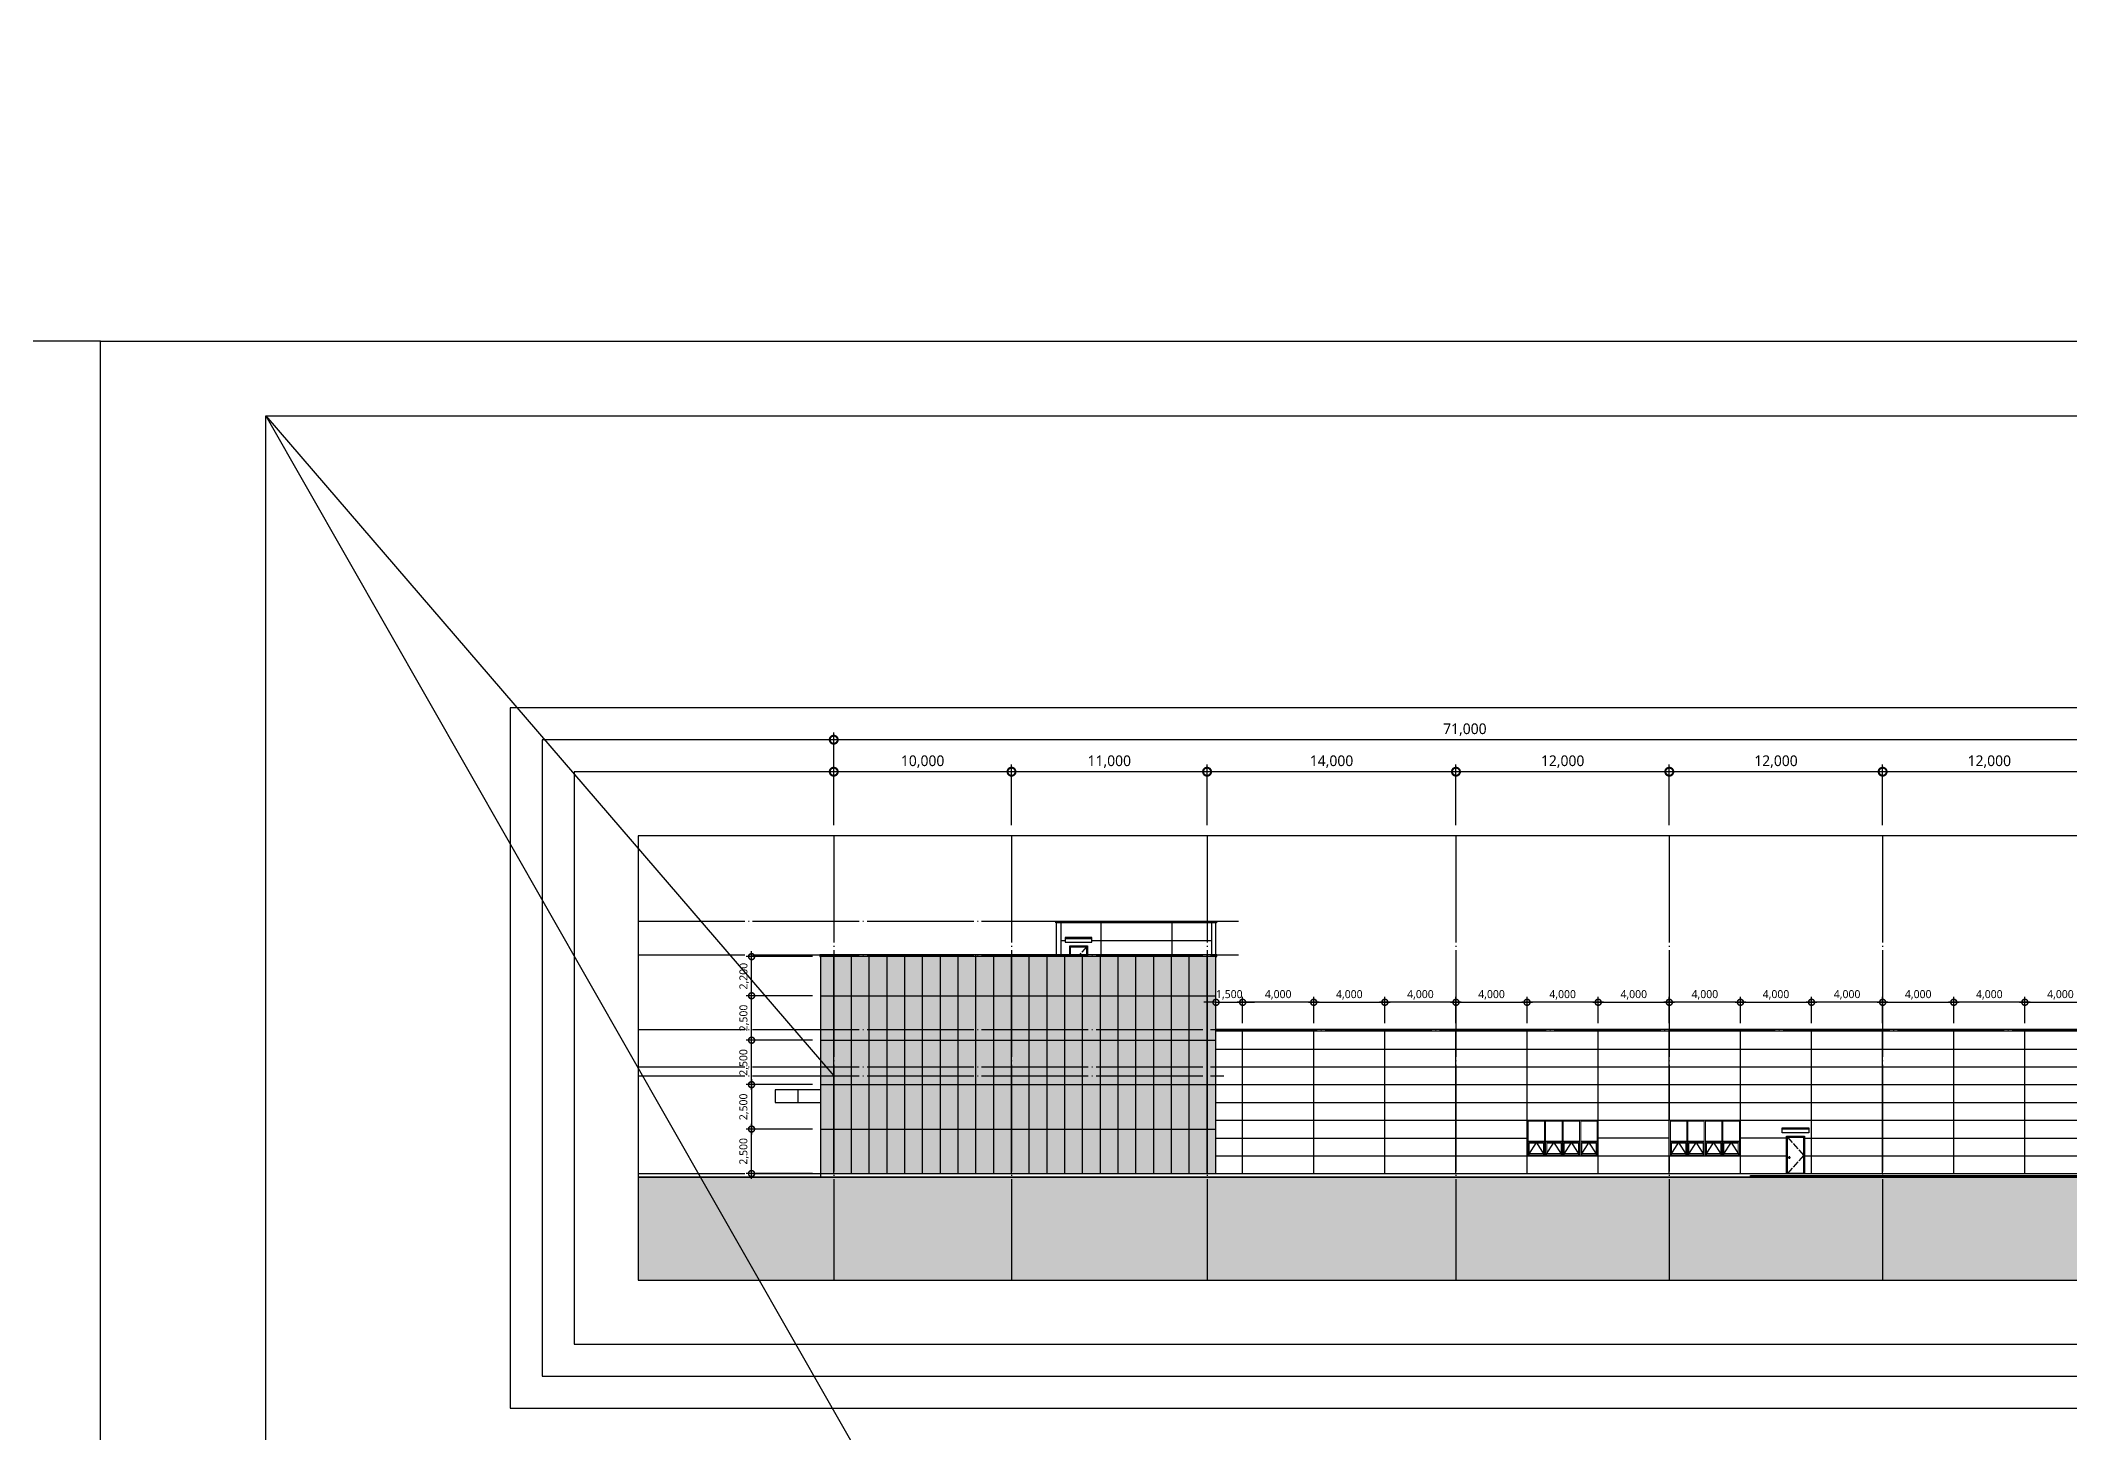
# Model space of a CAD drawing. Header units: millimetres. Extents: x -2325 to 334075, y -552635 to -11738.
# Drawn here: x 162511 to 276631, y -90012 to -11738 of the extents above; entities that cross this region are included whole.
import ezdxf

# ---------------------------------------------------------------- set-up
doc = ezdxf.new("R2010")
doc.units = ezdxf.units.MM
doc.header["$LTSCALE"] = 200
doc.set_wipeout_variables(frame=1)
doc.linetypes.add('CEN-GAUN', pattern=[32.2, 30, -1, 0.2, -1])
doc.linetypes.add('XR-ELEV$0$XR02-F23-FS-2-E$0$SK_DASHDOT', pattern=[12, 10, -1, 0, -1])
doc.layers.get('DEFPOINTS').update_dxf_attribs({"color": 137})
doc.layers.add('CEN', color=1, linetype='CEN-GAUN', plot=False)
doc.layers.add('임시 치수선', color=8, linetype='Continuous', plot=False)
for name, color, linetype in [('DOOR', 6, 'Continuous'), ('ELE-3', 3, 'Continuous'), ('ELE-4', 4, 'Continuous'), ('ELE-6', 6, 'Continuous'), ('ELE-7', 7, 'Continuous'), ('HAT', 8, 'Continuous'), ('PDF_0', 7, 'Continuous'), ('SOL-253', 253, 'Continuous'), ('SOL-254', 254, 'Continuous'), ('WIN-OPEN-LINE', 1, 'CEN-GAUN')]:
    doc.layers.add(name, color=color, linetype=linetype)
doc.layers.add('WIN', color=5, linetype='Continuous', lineweight=0)
doc.styles.add('$0$스타일1', font='malgun.ttf')
doc.dimstyles.new('CJA', dxfattribs={"dimscale": 300, "dimtxt": 2.7, "dimasz": 1, "dimexe": 2, "dimexo": 3, "dimgap": 1, "dimtad": 1, "dimdec": 0, "dimzin": 1, "dimdsep": 46, "dimlunit": 6, "dimtxsty": '$0$스타일1', "dimblk": 'CJDOT', "dimcen": 0.09, "dimdle": 1, "dimclrd": 256, "dimclre": 256, "dimclrt": 3, "dimadec": 0, "dimazin": 0, "dimtfac": 1, "dimtdec": 0, "dimtix": 1, "dimtmove": 2, "dimatfit": 3, "dimldrblk": 'CJDOT', "dimfxl": 1, "dimtolj": 1, "dimtzin": 1, "dimarcsym": 0})

# ---------------------------------------------------------------- blocks, each defined once
blk = doc.blocks.new('_DotSmall')
at = {"color": 0, "linetype": 'ByBlock', "const_width": 0.5}
blk.add_lwpolyline([(-0.0625, 0, 1), (0.0625, 0, 1)], format="xyb", close=True, dxfattribs=at)
blk = doc.blocks.new('*D73')
at = {"layer": 'DEFPOINTS', "lineweight": -2, "transparency": 16777216}
for p, q in [((278525, -51055), (206725, -51055)), ((207125, -55855), (207125, -50655)), ((278125, -55855), (278125, -50655))]:
    blk.add_line(p, q, dxfattribs=at)
at = {"layer": 'DEFPOINTS', "color": 0, "transparency": 16777216}
for p in [(207125, -51055), (207125, -56455), (278125, -56455)]:
    blk.add_point(p, dxfattribs=at)
at = {"layer": 'DEFPOINTS', "lineweight": -2, "transparency": 16777216, "xscale": 900, "yscale": 900, "zscale": 900, "rotation": 180}
blk.add_blockref('_DotSmall', (207125, -51055), dxfattribs=at)
at = {"layer": 'DEFPOINTS', "lineweight": -2, "transparency": 16777216, "xscale": 900, "yscale": 900, "zscale": 900}
blk.add_blockref('_DotSmall', (278125, -51055), dxfattribs=at)
at = {"layer": 'DEFPOINTS', "color": 3, "transparency": 16777216, "insert": (242625, -50493), "char_height": 600, "attachment_point": 5, "style": '$0$스타일1'}
blk.add_mtext('\\A1;71,000', dxfattribs=at)
blk = doc.blocks.new('CJDOT')
blk.add_line((-2, 0), (2, 0))
at = {"const_width": 0.5}
blk.add_lwpolyline([(-0.25, 0, 1), (0.25, 0, 1)], format="xyb", close=True, dxfattribs=at)
blk = doc.blocks.new('*D74')
at = {"layer": 'DEFPOINTS', "lineweight": -2, "transparency": 16777216}
for p, q in [((266125, -55855), (266125, -52455)), ((278125, -55855), (278125, -52455)), ((278525, -52855), (265725, -52855))]:
    blk.add_line(p, q, dxfattribs=at)
at = {"layer": 'DEFPOINTS', "color": 0, "transparency": 16777216}
for p in [(266125, -52855), (266125, -56455), (278125, -56455)]:
    blk.add_point(p, dxfattribs=at)
at = {"layer": 'DEFPOINTS', "lineweight": -2, "transparency": 16777216, "xscale": 900, "yscale": 900, "zscale": 900, "rotation": 180}
blk.add_blockref('_DotSmall', (266125, -52855), dxfattribs=at)
at = {"layer": 'DEFPOINTS', "lineweight": -2, "transparency": 16777216, "xscale": 900, "yscale": 900, "zscale": 900}
blk.add_blockref('_DotSmall', (278125, -52855), dxfattribs=at)
at = {"layer": 'DEFPOINTS', "color": 3, "transparency": 16777216, "insert": (272125, -52293), "char_height": 600, "attachment_point": 5, "style": '$0$스타일1'}
blk.add_mtext('\\A1;12,000', dxfattribs=at)
blk = doc.blocks.new('*D75')
at = {"layer": 'DEFPOINTS', "lineweight": -2, "transparency": 16777216}
for p, q in [((254125, -55855), (254125, -52455)), ((266125, -55855), (266125, -52455)), ((266525, -52855), (253725, -52855))]:
    blk.add_line(p, q, dxfattribs=at)
at = {"layer": 'DEFPOINTS', "color": 0, "transparency": 16777216}
for p in [(254125, -52855), (254125, -56455), (266125, -56455)]:
    blk.add_point(p, dxfattribs=at)
at = {"layer": 'DEFPOINTS', "lineweight": -2, "transparency": 16777216, "xscale": 900, "yscale": 900, "zscale": 900, "rotation": 180}
blk.add_blockref('_DotSmall', (254125, -52855), dxfattribs=at)
at = {"layer": 'DEFPOINTS', "lineweight": -2, "transparency": 16777216, "xscale": 900, "yscale": 900, "zscale": 900}
blk.add_blockref('_DotSmall', (266125, -52855), dxfattribs=at)
at = {"layer": 'DEFPOINTS', "color": 3, "transparency": 16777216, "insert": (260125, -52293), "char_height": 600, "attachment_point": 5, "style": '$0$스타일1'}
blk.add_mtext('\\A1;12,000', dxfattribs=at)
blk = doc.blocks.new('*D65')
at = {"layer": 'DEFPOINTS', "lineweight": -2, "transparency": 16777216}
for p, q in [((242125, -55855), (242125, -52455)), ((254125, -55855), (254125, -52455)), ((254525, -52855), (241725, -52855))]:
    blk.add_line(p, q, dxfattribs=at)
at = {"layer": 'DEFPOINTS', "color": 0, "transparency": 16777216}
for p in [(242125, -52855), (242125, -56455), (254125, -56455)]:
    blk.add_point(p, dxfattribs=at)
at = {"layer": 'DEFPOINTS', "lineweight": -2, "transparency": 16777216, "xscale": 900, "yscale": 900, "zscale": 900, "rotation": 180}
blk.add_blockref('_DotSmall', (242125, -52855), dxfattribs=at)
at = {"layer": 'DEFPOINTS', "lineweight": -2, "transparency": 16777216, "xscale": 900, "yscale": 900, "zscale": 900}
blk.add_blockref('_DotSmall', (254125, -52855), dxfattribs=at)
at = {"layer": 'DEFPOINTS', "color": 3, "transparency": 16777216, "insert": (248125, -52293), "char_height": 600, "attachment_point": 5, "style": '$0$스타일1'}
blk.add_mtext('\\A1;12,000', dxfattribs=at)
blk = doc.blocks.new('*D66')
at = {"layer": 'DEFPOINTS', "lineweight": -2, "transparency": 16777216}
for p, q in [((217125, -55855), (217125, -52455)), ((228125, -55855), (228125, -52455)), ((228525, -52855), (216725, -52855))]:
    blk.add_line(p, q, dxfattribs=at)
at = {"layer": 'DEFPOINTS', "color": 0, "transparency": 16777216}
for p in [(217125, -52855), (217125, -56455), (228125, -56455)]:
    blk.add_point(p, dxfattribs=at)
at = {"layer": 'DEFPOINTS', "lineweight": -2, "transparency": 16777216, "xscale": 900, "yscale": 900, "zscale": 900, "rotation": 180}
blk.add_blockref('_DotSmall', (217125, -52855), dxfattribs=at)
at = {"layer": 'DEFPOINTS', "lineweight": -2, "transparency": 16777216, "xscale": 900, "yscale": 900, "zscale": 900}
blk.add_blockref('_DotSmall', (228125, -52855), dxfattribs=at)
at = {"layer": 'DEFPOINTS', "color": 3, "transparency": 16777216, "insert": (222625, -52293), "char_height": 600, "attachment_point": 5, "style": '$0$스타일1'}
blk.add_mtext('\\A1;11,000', dxfattribs=at)
blk = doc.blocks.new('*D67')
at = {"layer": 'DEFPOINTS', "lineweight": -2, "transparency": 16777216}
for p, q in [((207125, -55855), (207125, -52455)), ((217125, -55855), (217125, -52455)), ((217525, -52855), (206725, -52855))]:
    blk.add_line(p, q, dxfattribs=at)
at = {"layer": 'DEFPOINTS', "color": 0, "transparency": 16777216}
for p in [(207125, -52855), (207125, -56455), (217125, -56455)]:
    blk.add_point(p, dxfattribs=at)
at = {"layer": 'DEFPOINTS', "lineweight": -2, "transparency": 16777216, "xscale": 900, "yscale": 900, "zscale": 900, "rotation": 180}
blk.add_blockref('_DotSmall', (207125, -52855), dxfattribs=at)
at = {"layer": 'DEFPOINTS', "lineweight": -2, "transparency": 16777216, "xscale": 900, "yscale": 900, "zscale": 900}
blk.add_blockref('_DotSmall', (217125, -52855), dxfattribs=at)
at = {"layer": 'DEFPOINTS', "color": 3, "transparency": 16777216, "insert": (212125, -52293), "char_height": 600, "attachment_point": 5, "style": '$0$스타일1'}
blk.add_mtext('\\A1;10,000', dxfattribs=at)
blk = doc.blocks.new('*D68')
at = {"layer": 'DEFPOINTS', "lineweight": -2, "transparency": 16777216}
for p, q in [((228125, -55855), (228125, -52455)), ((242125, -55855), (242125, -52455)), ((242525, -52855), (227725, -52855))]:
    blk.add_line(p, q, dxfattribs=at)
at = {"layer": 'DEFPOINTS', "color": 0, "transparency": 16777216}
for p in [(228125, -52855), (228125, -56455), (242125, -56455)]:
    blk.add_point(p, dxfattribs=at)
at = {"layer": 'DEFPOINTS', "lineweight": -2, "transparency": 16777216, "xscale": 900, "yscale": 900, "zscale": 900, "rotation": 180}
blk.add_blockref('_DotSmall', (228125, -52855), dxfattribs=at)
at = {"layer": 'DEFPOINTS', "lineweight": -2, "transparency": 16777216, "xscale": 900, "yscale": 900, "zscale": 900}
blk.add_blockref('_DotSmall', (242125, -52855), dxfattribs=at)
at = {"layer": 'DEFPOINTS', "color": 3, "transparency": 16777216, "insert": (235125, -52293), "char_height": 600, "attachment_point": 5, "style": '$0$스타일1'}
blk.add_mtext('\\A1;14,000', dxfattribs=at)
blk = doc.blocks.new('*D77')
at = {"layer": 'DEFPOINTS', "color": 0, "transparency": 16777216}
for p in [(202502, -72955), (206390, -72955), (206390, -75455)]:
    blk.add_point(p, dxfattribs=at)
at = {"layer": '임시 치수선', "lineweight": -2, "transparency": 16777216}
for p, q in [((205940, -72955), (202202, -72955)), ((202502, -75755), (202502, -72655)), ((205940, -75455), (202202, -75455))]:
    blk.add_line(p, q, dxfattribs=at)
at = {"layer": '임시 치수선', "lineweight": -2, "transparency": 16777216, "xscale": 675, "yscale": 675, "zscale": 675}
for p, rotation in [((202502, -72955), 90), ((202502, -75455), 270)]:
    blk.add_blockref('_DotSmall', p, dxfattribs=dict(at, rotation=rotation))
at = {"layer": '임시 치수선', "color": 3, "transparency": 16777216, "insert": (202081, -74205), "char_height": 450, "attachment_point": 5, "rotation": 90, "style": '$0$스타일1'}
blk.add_mtext('\\A1;2,500', dxfattribs=at)
blk = doc.blocks.new('*D78')
at = {"layer": 'DEFPOINTS', "color": 0, "transparency": 16777216}
for p in [(202505, -65455), (206390, -65455), (206390, -67955)]:
    blk.add_point(p, dxfattribs=at)
at = {"layer": '임시 치수선', "lineweight": -2, "transparency": 16777216}
for p, q in [((205940, -65455), (202205, -65455)), ((202505, -68255), (202505, -65155)), ((205940, -67955), (202205, -67955))]:
    blk.add_line(p, q, dxfattribs=at)
at = {"layer": '임시 치수선', "lineweight": -2, "transparency": 16777216, "xscale": 675, "yscale": 675, "zscale": 675}
for p, rotation in [((202505, -65455), 90), ((202505, -67955), 270)]:
    blk.add_blockref('_DotSmall', p, dxfattribs=dict(at, rotation=rotation))
at = {"layer": '임시 치수선', "color": 3, "transparency": 16777216, "insert": (202085, -66705), "char_height": 450, "attachment_point": 5, "rotation": 90, "style": '$0$스타일1'}
blk.add_mtext('\\A1;2,500', dxfattribs=at)
blk = doc.blocks.new('*D79')
at = {"layer": 'DEFPOINTS', "color": 0, "transparency": 16777216}
for p in [(202505, -63255), (206390, -63255), (206390, -65455)]:
    blk.add_point(p, dxfattribs=at)
at = {"layer": '임시 치수선', "lineweight": -2, "transparency": 16777216}
for p, q in [((205940, -63255), (202205, -63255)), ((202505, -65755), (202505, -62955)), ((205940, -65455), (202205, -65455))]:
    blk.add_line(p, q, dxfattribs=at)
at = {"layer": '임시 치수선', "lineweight": -2, "transparency": 16777216, "xscale": 675, "yscale": 675, "zscale": 675}
for p, rotation in [((202505, -63255), 90), ((202505, -65455), 270)]:
    blk.add_blockref('_DotSmall', p, dxfattribs=dict(at, rotation=rotation))
at = {"layer": '임시 치수선', "color": 3, "transparency": 16777216, "insert": (202085, -64355), "char_height": 450, "attachment_point": 5, "rotation": 90, "style": '$0$스타일1'}
blk.add_mtext('\\A1;2,200', dxfattribs=at)
blk = doc.blocks.new('*D80')
at = {"layer": 'DEFPOINTS', "color": 0, "transparency": 16777216}
for p in [(206390, -70455), (202502, -72955), (206390, -72955)]:
    blk.add_point(p, dxfattribs=at)
at = {"layer": '임시 치수선', "lineweight": -2, "transparency": 16777216}
for p, q in [((205940, -70455), (202202, -70455)), ((202502, -70155), (202502, -73255)), ((205940, -72955), (202202, -72955))]:
    blk.add_line(p, q, dxfattribs=at)
at = {"layer": '임시 치수선', "lineweight": -2, "transparency": 16777216, "xscale": 675, "yscale": 675, "zscale": 675}
for p, rotation in [((202502, -70455), 90), ((202502, -72955), 270)]:
    blk.add_blockref('_DotSmall', p, dxfattribs=dict(at, rotation=rotation))
at = {"layer": '임시 치수선', "color": 3, "transparency": 16777216, "insert": (202081, -71705), "char_height": 450, "attachment_point": 5, "rotation": 90, "style": '$0$스타일1'}
blk.add_mtext('\\A1;2,500', dxfattribs=at)
blk = doc.blocks.new('*D81')
at = {"layer": 'DEFPOINTS', "color": 0, "transparency": 16777216}
for p in [(202502, -67955), (206390, -67955), (206390, -70455)]:
    blk.add_point(p, dxfattribs=at)
at = {"layer": '임시 치수선', "lineweight": -2, "transparency": 16777216}
for p, q in [((205940, -67955), (202202, -67955)), ((202502, -70755), (202502, -67655)), ((205940, -70455), (202202, -70455))]:
    blk.add_line(p, q, dxfattribs=at)
at = {"layer": '임시 치수선', "lineweight": -2, "transparency": 16777216, "xscale": 675, "yscale": 675, "zscale": 675}
for p, rotation in [((202502, -67955), 90), ((202502, -70455), 270)]:
    blk.add_blockref('_DotSmall', p, dxfattribs=dict(at, rotation=rotation))
at = {"layer": '임시 치수선', "color": 3, "transparency": 16777216, "insert": (202081, -69205), "char_height": 450, "attachment_point": 5, "rotation": 90, "style": '$0$스타일1'}
blk.add_mtext('\\A1;2,500', dxfattribs=at)
blk = doc.blocks.new('*D82')
at = {"layer": 'DEFPOINTS', "color": 0, "transparency": 16777216}
for p in [(230125, -65823), (228625, -67455), (230125, -67455)]:
    blk.add_point(p, dxfattribs=at)
at = {"layer": '임시 치수선', "lineweight": -2, "transparency": 16777216}
for p, q in [((228625, -65823), (227950, -65823)), ((228625, -67005), (228625, -65523)), ((228625, -65823), (230125, -65823)), ((230125, -67005), (230125, -65523)), ((230125, -65823), (230800, -65823))]:
    blk.add_line(p, q, dxfattribs=at)
at = {"layer": '임시 치수선', "lineweight": -2, "transparency": 16777216, "xscale": 675, "yscale": 675, "zscale": 675}
blk.add_blockref('_DotSmall', (228625, -65823), dxfattribs=at)
at = {"layer": '임시 치수선', "lineweight": -2, "transparency": 16777216, "xscale": 675, "yscale": 675, "zscale": 675, "rotation": 180}
blk.add_blockref('_DotSmall', (230125, -65823), dxfattribs=at)
at = {"layer": '임시 치수선', "color": 3, "transparency": 16777216, "insert": (229375, -65402), "char_height": 450, "attachment_point": 5, "style": '$0$스타일1'}
blk.add_mtext('\\A1;1,500', dxfattribs=at)
blk = doc.blocks.new('*D57')
at = {"layer": 'DEFPOINTS', "color": 0, "transparency": 16777216}
for p in [(230125, -65823), (230125, -67455), (234125, -67455)]:
    blk.add_point(p, dxfattribs=at)
at = {"layer": '임시 치수선', "lineweight": -2, "transparency": 16777216}
for p, q in [((234425, -65823), (229825, -65823)), ((230125, -67005), (230125, -65523)), ((234125, -67005), (234125, -65523))]:
    blk.add_line(p, q, dxfattribs=at)
at = {"layer": '임시 치수선', "lineweight": -2, "transparency": 16777216, "xscale": 675, "yscale": 675, "zscale": 675, "rotation": 180}
blk.add_blockref('_DotSmall', (230125, -65823), dxfattribs=at)
at = {"layer": '임시 치수선', "lineweight": -2, "transparency": 16777216, "xscale": 675, "yscale": 675, "zscale": 675}
blk.add_blockref('_DotSmall', (234125, -65823), dxfattribs=at)
at = {"layer": '임시 치수선', "color": 3, "transparency": 16777216, "insert": (232125, -65403), "char_height": 450, "attachment_point": 5, "style": '$0$스타일1'}
blk.add_mtext('\\A1;4,000', dxfattribs=at)
blk = doc.blocks.new('*D58')
at = {"layer": 'DEFPOINTS', "color": 0, "transparency": 16777216}
for p in [(238125, -65823), (234125, -67455), (238125, -67455)]:
    blk.add_point(p, dxfattribs=at)
at = {"layer": '임시 치수선', "lineweight": -2, "transparency": 16777216}
for p, q in [((233825, -65823), (238425, -65823)), ((234125, -67005), (234125, -65523)), ((238125, -67005), (238125, -65523))]:
    blk.add_line(p, q, dxfattribs=at)
at = {"layer": '임시 치수선', "lineweight": -2, "transparency": 16777216, "xscale": 675, "yscale": 675, "zscale": 675, "rotation": 180}
blk.add_blockref('_DotSmall', (234125, -65823), dxfattribs=at)
at = {"layer": '임시 치수선', "lineweight": -2, "transparency": 16777216, "xscale": 675, "yscale": 675, "zscale": 675}
blk.add_blockref('_DotSmall', (238125, -65823), dxfattribs=at)
at = {"layer": '임시 치수선', "color": 3, "transparency": 16777216, "insert": (236125, -65403), "char_height": 450, "attachment_point": 5, "style": '$0$스타일1'}
blk.add_mtext('\\A1;4,000', dxfattribs=at)
blk = doc.blocks.new('*D59')
at = {"layer": 'DEFPOINTS', "color": 0, "transparency": 16777216}
for p in [(238125, -65823), (238125, -67455), (242125, -67455)]:
    blk.add_point(p, dxfattribs=at)
at = {"layer": '임시 치수선', "lineweight": -2, "transparency": 16777216}
for p, q in [((242425, -65823), (237825, -65823)), ((238125, -67005), (238125, -65523)), ((242125, -67005), (242125, -65523))]:
    blk.add_line(p, q, dxfattribs=at)
at = {"layer": '임시 치수선', "lineweight": -2, "transparency": 16777216, "xscale": 675, "yscale": 675, "zscale": 675, "rotation": 180}
blk.add_blockref('_DotSmall', (238125, -65823), dxfattribs=at)
at = {"layer": '임시 치수선', "lineweight": -2, "transparency": 16777216, "xscale": 675, "yscale": 675, "zscale": 675}
blk.add_blockref('_DotSmall', (242125, -65823), dxfattribs=at)
at = {"layer": '임시 치수선', "color": 3, "transparency": 16777216, "insert": (240125, -65403), "char_height": 450, "attachment_point": 5, "style": '$0$스타일1'}
blk.add_mtext('\\A1;4,000', dxfattribs=at)
blk = doc.blocks.new('*D60')
at = {"layer": 'DEFPOINTS', "color": 0, "transparency": 16777216}
for p in [(254125, -65823), (250125, -67455), (254125, -67455)]:
    blk.add_point(p, dxfattribs=at)
at = {"layer": '임시 치수선', "lineweight": -2, "transparency": 16777216}
for p, q in [((249825, -65823), (254425, -65823)), ((250125, -67005), (250125, -65523)), ((254125, -67005), (254125, -65523))]:
    blk.add_line(p, q, dxfattribs=at)
at = {"layer": '임시 치수선', "lineweight": -2, "transparency": 16777216, "xscale": 675, "yscale": 675, "zscale": 675, "rotation": 180}
blk.add_blockref('_DotSmall', (250125, -65823), dxfattribs=at)
at = {"layer": '임시 치수선', "lineweight": -2, "transparency": 16777216, "xscale": 675, "yscale": 675, "zscale": 675}
blk.add_blockref('_DotSmall', (254125, -65823), dxfattribs=at)
at = {"layer": '임시 치수선', "color": 3, "transparency": 16777216, "insert": (252125, -65403), "char_height": 450, "attachment_point": 5, "style": '$0$스타일1'}
blk.add_mtext('\\A1;4,000', dxfattribs=at)
blk = doc.blocks.new('*D61')
at = {"layer": 'DEFPOINTS', "color": 0, "transparency": 16777216}
for p in [(246125, -65823), (246125, -67455), (250125, -67455)]:
    blk.add_point(p, dxfattribs=at)
at = {"layer": '임시 치수선', "lineweight": -2, "transparency": 16777216}
for p, q in [((250425, -65823), (245825, -65823)), ((246125, -67005), (246125, -65523)), ((250125, -67005), (250125, -65523))]:
    blk.add_line(p, q, dxfattribs=at)
at = {"layer": '임시 치수선', "lineweight": -2, "transparency": 16777216, "xscale": 675, "yscale": 675, "zscale": 675, "rotation": 180}
blk.add_blockref('_DotSmall', (246125, -65823), dxfattribs=at)
at = {"layer": '임시 치수선', "lineweight": -2, "transparency": 16777216, "xscale": 675, "yscale": 675, "zscale": 675}
blk.add_blockref('_DotSmall', (250125, -65823), dxfattribs=at)
at = {"layer": '임시 치수선', "color": 3, "transparency": 16777216, "insert": (248125, -65403), "char_height": 450, "attachment_point": 5, "style": '$0$스타일1'}
blk.add_mtext('\\A1;4,000', dxfattribs=at)
blk = doc.blocks.new('*D62')
at = {"layer": 'DEFPOINTS', "color": 0, "transparency": 16777216}
for p in [(246125, -65823), (242125, -67455), (246125, -67455)]:
    blk.add_point(p, dxfattribs=at)
at = {"layer": '임시 치수선', "lineweight": -2, "transparency": 16777216}
for p, q in [((241825, -65823), (246425, -65823)), ((242125, -67005), (242125, -65523)), ((246125, -67005), (246125, -65523))]:
    blk.add_line(p, q, dxfattribs=at)
at = {"layer": '임시 치수선', "lineweight": -2, "transparency": 16777216, "xscale": 675, "yscale": 675, "zscale": 675, "rotation": 180}
blk.add_blockref('_DotSmall', (242125, -65823), dxfattribs=at)
at = {"layer": '임시 치수선', "lineweight": -2, "transparency": 16777216, "xscale": 675, "yscale": 675, "zscale": 675}
blk.add_blockref('_DotSmall', (246125, -65823), dxfattribs=at)
at = {"layer": '임시 치수선', "color": 3, "transparency": 16777216, "insert": (244125, -65403), "char_height": 450, "attachment_point": 5, "style": '$0$스타일1'}
blk.add_mtext('\\A1;4,000', dxfattribs=at)
blk = doc.blocks.new('*D63')
at = {"layer": 'DEFPOINTS', "color": 0, "transparency": 16777216}
for p in [(254125, -65823), (254125, -67455), (258125, -67455)]:
    blk.add_point(p, dxfattribs=at)
at = {"layer": '임시 치수선', "lineweight": -2, "transparency": 16777216}
for p, q in [((258425, -65823), (253825, -65823)), ((254125, -67005), (254125, -65523)), ((258125, -67005), (258125, -65523))]:
    blk.add_line(p, q, dxfattribs=at)
at = {"layer": '임시 치수선', "lineweight": -2, "transparency": 16777216, "xscale": 675, "yscale": 675, "zscale": 675, "rotation": 180}
blk.add_blockref('_DotSmall', (254125, -65823), dxfattribs=at)
at = {"layer": '임시 치수선', "lineweight": -2, "transparency": 16777216, "xscale": 675, "yscale": 675, "zscale": 675}
blk.add_blockref('_DotSmall', (258125, -65823), dxfattribs=at)
at = {"layer": '임시 치수선', "color": 3, "transparency": 16777216, "insert": (256125, -65403), "char_height": 450, "attachment_point": 5, "style": '$0$스타일1'}
blk.add_mtext('\\A1;4,000', dxfattribs=at)
blk = doc.blocks.new('*D64')
at = {"layer": 'DEFPOINTS', "color": 0, "transparency": 16777216}
for p in [(262125, -65823), (258125, -67455), (262125, -67455)]:
    blk.add_point(p, dxfattribs=at)
at = {"layer": '임시 치수선', "lineweight": -2, "transparency": 16777216}
for p, q in [((257825, -65823), (262425, -65823)), ((258125, -67005), (258125, -65523)), ((262125, -67005), (262125, -65523))]:
    blk.add_line(p, q, dxfattribs=at)
at = {"layer": '임시 치수선', "lineweight": -2, "transparency": 16777216, "xscale": 675, "yscale": 675, "zscale": 675, "rotation": 180}
blk.add_blockref('_DotSmall', (258125, -65823), dxfattribs=at)
at = {"layer": '임시 치수선', "lineweight": -2, "transparency": 16777216, "xscale": 675, "yscale": 675, "zscale": 675}
blk.add_blockref('_DotSmall', (262125, -65823), dxfattribs=at)
at = {"layer": '임시 치수선', "color": 3, "transparency": 16777216, "insert": (260125, -65403), "char_height": 450, "attachment_point": 5, "style": '$0$스타일1'}
blk.add_mtext('\\A1;4,000', dxfattribs=at)
blk = doc.blocks.new('*D121')
at = {"layer": 'DEFPOINTS', "color": 0, "transparency": 16777216}
for p in [(262125, -65823), (262125, -67455), (266125, -67455)]:
    blk.add_point(p, dxfattribs=at)
at = {"layer": '임시 치수선', "lineweight": -2, "transparency": 16777216}
for p, q in [((266425, -65823), (261825, -65823)), ((262125, -67005), (262125, -65523)), ((266125, -67005), (266125, -65523))]:
    blk.add_line(p, q, dxfattribs=at)
at = {"layer": '임시 치수선', "lineweight": -2, "transparency": 16777216, "xscale": 675, "yscale": 675, "zscale": 675, "rotation": 180}
blk.add_blockref('_DotSmall', (262125, -65823), dxfattribs=at)
at = {"layer": '임시 치수선', "lineweight": -2, "transparency": 16777216, "xscale": 675, "yscale": 675, "zscale": 675}
blk.add_blockref('_DotSmall', (266125, -65823), dxfattribs=at)
at = {"layer": '임시 치수선', "color": 3, "transparency": 16777216, "insert": (264125, -65403), "char_height": 450, "attachment_point": 5, "style": '$0$스타일1'}
blk.add_mtext('\\A1;4,000', dxfattribs=at)
blk = doc.blocks.new('*D122')
at = {"layer": 'DEFPOINTS', "color": 0, "transparency": 16777216}
for p in [(278125, -65823), (274125, -67455), (278125, -67455)]:
    blk.add_point(p, dxfattribs=at)
at = {"layer": '임시 치수선', "lineweight": -2, "transparency": 16777216}
for p, q in [((273825, -65823), (278425, -65823)), ((274125, -67005), (274125, -65523)), ((278125, -67005), (278125, -65523))]:
    blk.add_line(p, q, dxfattribs=at)
at = {"layer": '임시 치수선', "lineweight": -2, "transparency": 16777216, "xscale": 675, "yscale": 675, "zscale": 675, "rotation": 180}
blk.add_blockref('_DotSmall', (274125, -65823), dxfattribs=at)
at = {"layer": '임시 치수선', "lineweight": -2, "transparency": 16777216, "xscale": 675, "yscale": 675, "zscale": 675}
blk.add_blockref('_DotSmall', (278125, -65823), dxfattribs=at)
at = {"layer": '임시 치수선', "color": 3, "transparency": 16777216, "insert": (276125, -65403), "char_height": 450, "attachment_point": 5, "style": '$0$스타일1'}
blk.add_mtext('\\A1;4,000', dxfattribs=at)
blk = doc.blocks.new('*D123')
at = {"layer": 'DEFPOINTS', "color": 0, "transparency": 16777216}
for p in [(270125, -65823), (270125, -67455), (274125, -67455)]:
    blk.add_point(p, dxfattribs=at)
at = {"layer": '임시 치수선', "lineweight": -2, "transparency": 16777216}
for p, q in [((274425, -65823), (269825, -65823)), ((270125, -67005), (270125, -65523)), ((274125, -67005), (274125, -65523))]:
    blk.add_line(p, q, dxfattribs=at)
at = {"layer": '임시 치수선', "lineweight": -2, "transparency": 16777216, "xscale": 675, "yscale": 675, "zscale": 675, "rotation": 180}
blk.add_blockref('_DotSmall', (270125, -65823), dxfattribs=at)
at = {"layer": '임시 치수선', "lineweight": -2, "transparency": 16777216, "xscale": 675, "yscale": 675, "zscale": 675}
blk.add_blockref('_DotSmall', (274125, -65823), dxfattribs=at)
at = {"layer": '임시 치수선', "color": 3, "transparency": 16777216, "insert": (272125, -65403), "char_height": 450, "attachment_point": 5, "style": '$0$스타일1'}
blk.add_mtext('\\A1;4,000', dxfattribs=at)
blk = doc.blocks.new('*D124')
at = {"layer": 'DEFPOINTS', "color": 0, "transparency": 16777216}
for p in [(270125, -65823), (266125, -67455), (270125, -67455)]:
    blk.add_point(p, dxfattribs=at)
at = {"layer": '임시 치수선', "lineweight": -2, "transparency": 16777216}
for p, q in [((265825, -65823), (270425, -65823)), ((266125, -67005), (266125, -65523)), ((270125, -67005), (270125, -65523))]:
    blk.add_line(p, q, dxfattribs=at)
at = {"layer": '임시 치수선', "lineweight": -2, "transparency": 16777216, "xscale": 675, "yscale": 675, "zscale": 675, "rotation": 180}
blk.add_blockref('_DotSmall', (266125, -65823), dxfattribs=at)
at = {"layer": '임시 치수선', "lineweight": -2, "transparency": 16777216, "xscale": 675, "yscale": 675, "zscale": 675}
blk.add_blockref('_DotSmall', (270125, -65823), dxfattribs=at)
at = {"layer": '임시 치수선', "color": 3, "transparency": 16777216, "insert": (268125, -65403), "char_height": 450, "attachment_point": 5, "style": '$0$스타일1'}
blk.add_mtext('\\A1;4,000', dxfattribs=at)
blk = doc.blocks.new('window4000')
at = {"color": 6}
blk.add_wipeout([(68660, -72455), (64660, -72455), (64660, -74455), (68660, -74455)], dxfattribs=at).dxf.layer = 'WIN'
at = {"layer": 'WIN', "color": 6}
for p, q in [((64720, -72455), (64720, -74455)), ((64720, -72515), (65645, -72515)), ((65645, -72455), (65645, -74455)), ((65705, -72455), (65705, -74455)), ((65705, -72515), (66630, -72515)), ((66630, -72455), (66630, -74455)), ((66690, -72455), (66690, -74455)), ((66690, -72515), (67615, -72515)), ((67615, -72455), (67615, -74455)), ((67675, -72455), (67675, -74455)), ((67675, -72515), (68600, -72515)), ((68600, -72455), (68600, -74455)), ((64720, -73625), (65645, -73625)), ((64720, -73685), (65645, -73685)), ((65705, -73625), (66630, -73625)), ((65705, -73685), (66630, -73685)), ((66690, -73625), (67615, -73625)), ((66690, -73685), (67615, -73685)), ((67675, -73625), (68600, -73625)), ((67675, -73685), (68600, -73685)), ((64720, -74395), (65645, -74395)), ((65705, -74395), (66630, -74395)), ((66690, -74395), (67615, -74395)), ((67675, -74395), (68600, -74395))]:
    blk.add_line(p, q, dxfattribs=at)
blk.add_lwpolyline([(68660, -72455), (64660, -72455), (64660, -74455), (68660, -74455)], close=True, dxfattribs=at)
at = {"layer": 'WIN', "color": 5}
for points in [[(64780, -74335), (65585, -74335), (65585, -73745), (64780, -73745)], [(65765, -74335), (66570, -74335), (66570, -73745), (65765, -73745)], [(66750, -74335), (67555, -74335), (67555, -73745), (66750, -73745)], [(67735, -74335), (68540, -74335), (68540, -73745), (67735, -73745)]]:
    blk.add_lwpolyline(points, close=True, dxfattribs=at)
at = {"layer": 'WIN-OPEN-LINE'}
for p, q in [((64720, -74395), (65182, -73685)), ((65182, -73685), (65645, -74395)), ((65705, -74395), (66168, -73685)), ((66168, -73685), (66630, -74395)), ((66690, -74395), (67152, -73685)), ((67152, -73685), (67615, -74395)), ((67675, -74395), (68138, -73685)), ((68138, -73685), (68600, -74395))]:
    blk.add_line(p, q, dxfattribs=at)

msp = doc.modelspace()

# ---------------------------------------------------------------- hatches: boundary and pattern name
at = {"layer": 'PDF_0', "transparency": 33554559}
h = msp.add_hatch(color=256, dxfattribs=at)
h.paths.add_polyline_path([(249562.8, -11739.5), (249566.7, -11739.5), (249564.8, -11739.5)], flags=0)
h.paths.add_polyline_path([(249564.8, -11739.5), (249566.7, -11739.5), (249562.8, -11739.5)], flags=0)
h = msp.add_hatch(color=256, dxfattribs=at)
h.paths.add_polyline_path([(249562.8, -11739.5), (249566.7, -11739.5), (249564.8, -11739.5)], flags=0)
h.paths.add_polyline_path([(249564.8, -11739.5), (249566.7, -11739.5), (249562.8, -11739.5)], flags=0)
h = msp.add_hatch(color=256, dxfattribs=at)
h.paths.add_polyline_path([(249607, -11739.5), (249608.9, -11739.5), (249607, -11739.5)], flags=0)
h.paths.add_polyline_path([(249607, -11739.5), (249608.9, -11739.5)], flags=0)
h.paths.add_polyline_path([(249607, -11737.6), (249608.9, -11737.6), (249607, -11737.6)], flags=0)
h = msp.add_hatch(color=256, dxfattribs=at)
h.paths.add_polyline_path([(249607, -11739.5), (249608.9, -11739.5), (249607, -11739.5)], flags=0)
h.paths.add_polyline_path([(249607, -11739.5), (249608.9, -11739.5)], flags=0)
h.paths.add_polyline_path([(249607, -11737.6), (249608.9, -11737.6), (249607, -11737.6)], flags=0)
at = {"layer": 'PDF_0', "true_color": 0xff7f00, "transparency": 33554559}
h = msp.add_hatch(color=30, dxfattribs=at)
h.paths.add_polyline_path([(263015.7, -12119.9), (262938.9, -12119.9)], flags=0)
h.paths.add_polyline_path([(263015.7, -12119.9), (262938.9, -12119.9)], flags=0)
h.paths.add_polyline_path([(263015.7, -12119.9), (262940.8, -12119.9)], flags=0)
h = msp.add_hatch(color=30, dxfattribs=at)
h.paths.add_polyline_path([(263015.7, -12119.9), (262938.9, -12119.9)], flags=0)
h.paths.add_polyline_path([(263015.7, -12119.9), (262938.9, -12119.9)], flags=0)
h.paths.add_polyline_path([(263015.7, -12119.9), (262940.8, -12119.9)], flags=0)
h = msp.add_hatch(color=30, dxfattribs=at)
h.paths.add_polyline_path([(263011.9, -12116), (262950.4, -12116)], flags=0)
h.paths.add_polyline_path([(263011.9, -12116), (262950.4, -12116)], flags=0)
h.paths.add_polyline_path([(263011.9, -12116), (262950.4, -12116)], flags=0)
h = msp.add_hatch(color=30, dxfattribs=at)
h.paths.add_polyline_path([(263011.9, -12116), (262950.4, -12116)], flags=0)
h.paths.add_polyline_path([(263011.9, -12116), (262950.4, -12116)], flags=0)
h.paths.add_polyline_path([(263011.9, -12116), (262950.4, -12116)], flags=0)
h = msp.add_hatch(color=30, dxfattribs=at)
h.paths.add_polyline_path([(263002.3, -12108.3), (262967.7, -12108.3)], flags=0)
h.paths.add_polyline_path([(263002.3, -12108.3), (262967.7, -12108.3)], flags=0)
h.paths.add_polyline_path([(263002.3, -12108.3), (262967.7, -12108.3)], flags=0)
h = msp.add_hatch(color=30, dxfattribs=at)
h.paths.add_polyline_path([(263002.3, -12108.3), (262967.7, -12108.3)], flags=0)
h.paths.add_polyline_path([(263002.3, -12108.3), (262967.7, -12108.3)], flags=0)
h.paths.add_polyline_path([(263002.3, -12108.3), (262967.7, -12108.3)], flags=0)
h = msp.add_hatch(color=30, dxfattribs=at)
h.paths.add_polyline_path([(263000.3, -12106.4), (262971.5, -12106.4)], flags=0)
h.paths.add_polyline_path([(263000.3, -12106.4), (262971.5, -12106.4)], flags=0)
h.paths.add_polyline_path([(263000.3, -12106.4), (262971.5, -12106.4)], flags=0)
h = msp.add_hatch(color=30, dxfattribs=at)
h.paths.add_polyline_path([(263000.3, -12106.4), (262971.5, -12106.4)], flags=0)
h.paths.add_polyline_path([(263000.3, -12106.4), (262971.5, -12106.4)], flags=0)
h.paths.add_polyline_path([(263000.3, -12106.4), (262971.5, -12106.4)], flags=0)
h = msp.add_hatch(color=30, dxfattribs=at)
h.paths.add_polyline_path([(262996.5, -12104.5), (262975.4, -12104.5)], flags=0)
h.paths.add_polyline_path([(262996.5, -12104.5), (262975.4, -12104.5)], flags=0)
h.paths.add_polyline_path([(262996.5, -12104.5), (262975.4, -12104.5)], flags=0)
h = msp.add_hatch(color=30, dxfattribs=at)
h.paths.add_polyline_path([(262996.5, -12104.5), (262975.4, -12104.5)], flags=0)
h.paths.add_polyline_path([(262996.5, -12104.5), (262975.4, -12104.5)], flags=0)
h.paths.add_polyline_path([(262996.5, -12104.5), (262975.4, -12104.5)], flags=0)
at = {"layer": 'SOL-253'}
h = msp.add_hatch(color=256, dxfattribs=at)
h.dxf.hatch_style = 1
h.paths.add_polyline_path([(228625, -63255.1), (206390, -63255.1), (206390, -75455.1), (228625, -75455.1)])
at = {"layer": 'SOL-254'}
h = msp.add_hatch(color=253, dxfattribs=at)
h.dxf.hatch_style = 1
h.paths.add_polyline_path([(289125, -75655.1), (196125, -75655.1), (196125, -81455.1), (289125, -81455.1)])

# ---------------------------------------------------------------- linework, layer by layer
at = {"layer": 'CEN'}
for p, q in [((207125, -56455.1), (207125, -81455.1)), ((217125, -56455.1), (217125, -81455.1)), ((228125, -56455.1), (228125, -81455.1)), ((242125, -56455.1), (242125, -81455.1)), ((254125, -56455.1), (254125, -81455.1)), ((266125, -56455.1), (266125, -81455.1)), ((196125, -61255.1), (229898.9, -61255.1)), ((196125, -63155.1), (229898.9, -63155.1)), ((196125, -67355.1), (289125, -67355.1)), ((196125, -69455.1), (289125, -69455.1)), ((196125, -69955.1), (229060, -69955.1)), ((196125, -75455.1), (289125, -75455.1))]:
    msp.add_line(p, q, dxfattribs=at)
at = {"layer": 'DEFPOINTS'}
for q in [(207125, -69955.1), (222375, -115506.4)]:
    msp.add_line((175175, -32850), q, dxfattribs=at)
for points in [[(165875, -28650), (-2325, -28650), (-2325, -147450), (165875, -147450)], [(165875, -28650), (334075, -28650), (334075, -147450), (165875, -147450)], [(312575, -143250), (175175, -143250), (175175, -32850), (312575, -32850)], [(296325, -88655.1), (296325, -49255.1), (188925, -49255.1), (188925, -88655.1)], [(294525, -86855.1), (294525, -51055.1), (190725, -51055.1), (190725, -86855.1)], [(292725, -85055.1), (292725, -52855.1), (192525, -52855.1), (192525, -85055.1)], [(289125, -81455.1), (289125, -56455.1), (196125, -56455.1), (196125, -81455.1)]]:
    msp.add_lwpolyline(points, close=True, dxfattribs=at)
at = {"layer": 'DOOR', "ltscale": 100}
for p, q in [((260800, -74555.1), (260950, -74555.1)), ((260875, -74480.1), (260875, -74630.7))]:
    msp.add_line(p, q, dxfattribs=at)
at = {"layer": 'DOOR', "color": 3}
for points in [[(220400, -62655.1), (221400, -62655.1), (221400, -63155.1)], [(220400, -63155.1), (220400, -62655.1)], [(260725, -73355.1), (261725, -73355.1), (261725, -75455.1), (260725, -75455.1), (260725, -73355.1)]]:
    msp.add_lwpolyline(points, dxfattribs=at)
at = {"layer": 'DOOR'}
msp.add_lwpolyline([(220450, -63155.1), (220450, -62705.1), (221350, -62705.1), (221350, -63155.1)], dxfattribs=at)
at = {"layer": 'DOOR', "linetype": 'XR-ELEV$0$XR02-F23-FS-2-E$0$SK_DASHDOT', "ltscale": 0.2}
for points in [[(221350, -62705.1), (220955, -63155.1)], [(260775, -73405.1), (261675, -74430.5), (260775, -75455.1)]]:
    msp.add_lwpolyline(points, dxfattribs=at)
at = {"layer": 'DOOR'}
msp.add_lwpolyline([(260775, -73405.1), (261675, -73405.1), (261675, -75455.1), (260775, -75455.1)], close=True, dxfattribs=at)
at = {"layer": 'DOOR', "ltscale": 100}
msp.add_circle((260875, -74555.7), 37.5, dxfattribs=at)
at = {"layer": 'ELE-3'}
for points in [[(228625, -63255.1), (228675, -63255.1), (228675, -63155.1), (206340, -63155.1), (206340, -63255.1), (206390, -63255.1)], [(206390, -75455.1), (228625, -75455.1), (228625, -63255.1), (206390, -63255.1), (206390, -75455.1)], [(278560, -67455.1), (278590, -67455.1), (278590, -67355.1), (228625, -67355.1)], [(278560, -75455.1), (278560, -67455.1), (228625, -67455.1)], [(206390, -75455.1), (206390, -75655.1)]]:
    msp.add_lwpolyline(points, dxfattribs=at)
at = {"layer": 'ELE-3', "const_width": 100}
msp.add_lwpolyline([(289125, -75655.1), (196125, -75655.1)], dxfattribs=at)
at = {"layer": 'ELE-4'}
msp.add_lwpolyline([(228625, -75455.1), (278560, -75455.1)], dxfattribs=at)
at = {"layer": 'ELE-6'}
for points in [[(206390, -70755.1), (203825, -70755.1), (203825, -71455.1), (206390, -71455.1)], [(258695, -75655.1), (258695, -75555.1), (281560, -75555.1), (281560, -75655.1)]]:
    msp.add_lwpolyline(points, dxfattribs=at)
at = {"layer": 'ELE-7'}
for p, q in [((228625, -61355.1), (219640, -61355.1)), ((219640, -61355.1), (219640, -63155.1)), ((228625, -63155.1), (228625, -61355.1)), ((220150, -62240), (221650, -62240)), ((261975, -72955.1), (260475, -72955.1))]:
    msp.add_line(p, q, dxfattribs=at)
msp.add_lwpolyline([(219640, -61355.1), (219610, -61355.1), (219610, -61255.1), (228655, -61255.1), (228655, -61355.1), (228625, -61355.1)], dxfattribs=at)
for points in [[(220150, -62440), (221650, -62440), (221650, -62170), (220150, -62170)], [(261975, -73155.1), (260475, -73155.1), (260475, -72885.1), (261975, -72885.1)]]:
    msp.add_lwpolyline(points, close=True, dxfattribs=at)
at = {"layer": 'HAT'}
for p, q in [((219890, -61355.1), (219890, -63155.1)), ((222140, -61355.1), (222140, -63155.1)), ((226140, -61355.1), (226140, -63155.1)), ((228375, -61355.1), (228375, -63155.1)), ((219890, -62355.1), (220150, -62355.1)), ((221650, -62355.1), (228375, -62355.1)), ((207125, -75455.1), (207125, -63155.1)), ((208125, -75455.1), (208125, -63155.1)), ((209125, -75455.1), (209125, -63155.1)), ((210125, -75455.1), (210125, -63155.1)), ((211125, -75455.1), (211125, -63155.1)), ((212125, -75455.1), (212125, -63155.1)), ((213125, -75455.1), (213125, -63155.1)), ((214125, -75455.1), (214125, -63155.1)), ((215125, -75455.1), (215125, -63155.1)), ((216125, -75455.1), (216125, -63155.1)), ((217125, -75455.1), (217125, -63155.1)), ((218125, -75455.1), (218125, -63155.1)), ((219125, -75455.1), (219125, -63155.1)), ((220125, -75455.1), (220125, -63155.1)), ((221125, -75455.1), (221125, -63155.1)), ((222125, -75455.1), (222125, -63155.1)), ((223125, -75455.1), (223125, -63155.1)), ((224125, -75455.1), (224125, -63155.1)), ((225125, -75455.1), (225125, -63155.1)), ((226125, -75455.1), (226125, -63155.1)), ((227125, -75455.1), (227125, -63155.1)), ((228125, -75455.1), (228125, -63155.1)), ((228125, -63155.1), (228125, -75455.1)), ((206390, -65455.1), (228625, -65455.1)), ((206390, -67955.1), (228625, -67955.1)), ((230125, -75455.1), (230125, -67355.1)), ((234125, -75455.1), (234125, -67355.1)), ((238125, -75455.1), (238125, -67355.1)), ((242125, -75455.1), (242125, -67355.1)), ((246125, -75455.1), (246125, -67355.1)), ((250125, -75455.1), (250125, -67355.1)), ((254125, -75455.1), (254125, -67355.1)), ((258125, -75455.1), (258125, -67355.1)), ((262125, -75455.1), (262125, -67355.1)), ((266125, -75455.1), (266125, -67355.1)), ((270125, -75455.1), (270125, -67355.1)), ((274125, -75455.1), (274125, -67355.1)), ((206390, -70455.1), (228625, -70455.1)), ((205125, -71455.1), (205125, -70755.1)), ((206390, -72955.1), (228625, -72955.1))]:
    msp.add_line(p, q, dxfattribs=at)
at = {"layer": 'HAT', "ltscale": 0.5}
for points in [[(228625, -68455.1), (278560, -68455.1)], [(228625, -69455.1), (278560, -69455.1)], [(228625, -70455.1), (278560, -70455.1)], [(228625, -71455.1), (278560, -71455.1)], [(228625, -72455.1), (278560, -72455.1)], [(228625, -73455.1), (246125, -73455.1)], [(261725, -73455.1), (278560, -73455.1)], [(228625, -74455.1), (260725, -74455.1)], [(261725, -74455.1), (278560, -74455.1)]]:
    msp.add_lwpolyline(points, dxfattribs=at)
at = {"layer": 'SOL-254', "color": 253}
msp.add_lwpolyline([(289125, -75655.1), (196125, -75655.1), (196125, -81455.1), (289125, -81455.1)], close=True, dxfattribs=at)

# ---------------------------------------------------------------- dimensions: what is measured, and where the dimension line sits
at = {"layer": 'DEFPOINTS'}
for base, p1, p2, picture, middle in [((207125, -51055.1), (278125, -56455.1), (207125, -56455.1), '*D73', (242625, -50493.1)), ((217125, -52855.1), (228125, -56455.1), (217125, -56455.1), '*D66', (222625, -52293.1)), ((242125, -52855.1), (254125, -56455.1), (242125, -56455.1), '*D65', (248125, -52293.1)), ((266125, -52855.1), (278125, -56455.1), (266125, -56455.1), '*D74', (272125, -52293.1))]:
    dim = msp.add_linear_dim(base=base, p1=p1, p2=p2, dimstyle='CJA', override={"dimscale": 200, "dimtxt": 3, "dimasz": 4.5, "dimblk1": 'DotSmall', "dimblk2": 'DotSmall', "dimsah": 1, "dimdle": 2}, dxfattribs=at)
    dim.commit()
    dim.dimension.update_dxf_attribs({"geometry": picture, "text_midpoint": middle})
for base, p1, p2, picture, middle in [((207125, -52855.1), (217125, -56455.1), (207125, -56455.1), '*D67', (212125, -52293.1)), ((228125, -52855.1), (242125, -56455.1), (228125, -56455.1), '*D68', (235125, -52293.1)), ((254125, -52855.1), (266125, -56455.1), (254125, -56455.1), '*D75', (260125, -52293.1))]:
    dim = msp.add_linear_dim(base=base, p1=p1, p2=p2, angle=180, dimstyle='CJA', override={"dimscale": 200, "dimtxt": 3, "dimasz": 4.5, "dimblk1": 'DotSmall', "dimblk2": 'DotSmall', "dimsah": 1, "dimdle": 2}, dxfattribs=at)
    dim.commit()
    dim.dimension.update_dxf_attribs({"geometry": picture, "text_midpoint": middle})
at = {"layer": '임시 치수선'}
for base, p1, p2, angle, picture, middle in [((202505.4, -63255.1), (206390, -65455.1), (206390, -63255.1), 90, '*D79', (202085.2, -64355.1)), ((202505.4, -65455.1), (206390, -67955.1), (206390, -65455.1), 90, '*D78', (202085.2, -66705.1)), ((230125, -65823.1), (234125, -67455.1), (230125, -67455.1), 180, '*D57', (232125, -65402.9)), ((238125, -65823.1), (242125, -67455.1), (238125, -67455.1), 180, '*D59', (240125, -65402.9)), ((246125, -65823.1), (250125, -67455.1), (246125, -67455.1), 180, '*D61', (248125, -65402.9)), ((254125, -65823.1), (258125, -67455.1), (254125, -67455.1), 180, '*D63', (256125, -65402.9)), ((262125, -65823.1), (266125, -67455.1), (262125, -67455.1), 180, '*D121', (264125, -65402.9)), ((270125, -65823.1), (274125, -67455.1), (270125, -67455.1), 180, '*D123', (272125, -65402.9)), ((202501.7, -67955.1), (206390, -70455.1), (206390, -67955.1), 90, '*D81', (202081.4, -69205.1)), ((202501.7, -72955.1), (206390, -70455.1), (206390, -72955.1), 270, '*D80', (202081.4, -71705.1)), ((202501.7, -72955.1), (206390, -75455.1), (206390, -72955.1), 90, '*D77', (202081.4, -74205.1))]:
    dim = msp.add_linear_dim(base=base, p1=p1, p2=p2, angle=angle, dimstyle='CJA', override={"dimscale": 150, "dimtxt": 3, "dimasz": 4.5, "dimblk1": 'DotSmall', "dimblk2": 'DotSmall', "dimsah": 1, "dimdle": 2}, dxfattribs=at)
    dim.commit()
    dim.dimension.update_dxf_attribs({"geometry": picture, "text_midpoint": middle})
for base, p1, p2, picture, middle in [((230125, -65823.1), (228625, -67455.1), (230125, -67455.1), '*D82', (229375, -65401.7)), ((238125, -65823.1), (234125, -67455.1), (238125, -67455.1), '*D58', (236125, -65402.9)), ((246125, -65823.1), (242125, -67455.1), (246125, -67455.1), '*D62', (244125, -65402.9)), ((254125, -65823.1), (250125, -67455.1), (254125, -67455.1), '*D60', (252125, -65402.9)), ((262125, -65823.1), (258125, -67455.1), (262125, -67455.1), '*D64', (260125, -65402.9)), ((270125, -65823.1), (266125, -67455.1), (270125, -67455.1), '*D124', (268125, -65402.9)), ((278125, -65823.1), (274125, -67455.1), (278125, -67455.1), '*D122', (276125, -65402.9))]:
    dim = msp.add_linear_dim(base=base, p1=p1, p2=p2, dimstyle='CJA', override={"dimscale": 150, "dimtxt": 3, "dimasz": 4.5, "dimblk1": 'DotSmall', "dimblk2": 'DotSmall', "dimsah": 1, "dimdle": 2}, dxfattribs=at)
    dim.commit()
    dim.dimension.update_dxf_attribs({"geometry": picture, "text_midpoint": middle})

# ---------------------------------------------------------------- next in the draw order: block references
at = {"xscale": -1}
for p in [(314785, 0), (322785, 0)]:
    msp.add_blockref('window4000', p, dxfattribs=at)

# ---------------------------------------------------------------- next in the draw order: linework, layer by layer
at = {"layer": 'HAT', "ltscale": 0.5}
for p, q in [((254125, -73455.1), (250125, -73455.1)), ((260725, -73455.1), (258140.9, -73455.1))]:
    msp.add_line(p, q, dxfattribs=at)

doc.saveas('drawing.dxf')
